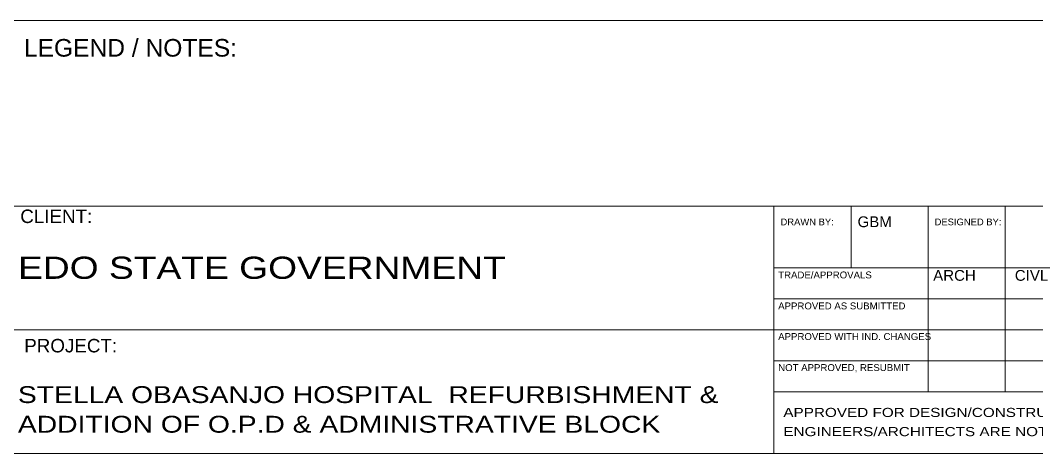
# Model space of a CAD drawing. Extents: x -178977 to 231842, y -29287 to 19916.
# Drawn here: x 1964 to 20320, y -29287 to -21462 of the extents above; entities that cross this region are included whole.
import ezdxf

# ---------------------------------------------------------------- set-up
doc = ezdxf.new("R2010")
doc.units = 0
doc.header["$LTSCALE"] = 0.25
doc.linetypes.add('DASHDOT', pattern=[25.4, 12.7, -6.35, 0, -6.35])
doc.layers.add('01-First Floor-FUR$0$Frame', color=252, linetype='Continuous', lineweight=9)
doc.layers.add('E-LITE-CLNG-CNDT', color=6, linetype='DASHDOT', lineweight=35)
doc.styles.add('01-First Floor-FUR$0$MARI3', font='arial.ttf', dxfattribs={"width": 1.2})
doc.styles.add('01-First Floor-FUR$0$TTLB-A0-JeddahDP$0$Standard', font='txt_____.ttf')
doc.styles.add('01-First Floor-FUR$0$TTLB-A0-JeddahDP$0$swis721', font='swiss.ttf')

# ---------------------------------------------------------------- blocks, each defined once
blk = doc.blocks.new('01-First Floor-FUR')
at = {"layer": '01-First Floor-FUR$0$Frame'}
for p, q in [((57327, -21462, 0), (-12260, -21462, 0)), ((57327, -24815, 0), (-12260, -24815, 0)), ((15575, -24815, 0), (15575, -29287, 0)), ((16967, -24815, 0), (16967, -25933, 0)), ((18358, -24815, 0), (18358, -28169, 0)), ((19750, -24815, 0), (19750, -28169, 0)), ((29493, -25933, 0), (15575, -25933, 0)), ((29493, -26492, 0), (15575, -26492, 0)), ((15575, -27051, 0), (1658, -27051, 0)), ((29493, -27051, 0), (15575, -27051, 0)), ((29493, -27610, 0), (15575, -27610, 0)), ((29493, -28169, 0), (15575, -28169, 0)), ((-12260, -29287, 0), (57327, -29287, 0))]:
    blk.add_line(p, q, dxfattribs=at)
at = {"layer": '01-First Floor-FUR$0$Frame', "width": 1.2}
for s, height, style, p in [('EDO STATE GOVERNMENT', 400.79, '01-First Floor-FUR$0$MARI3', (1922, -26130, 0)), ('STELLA OBASANJO HOSPITAL  REFURBISHMENT &', 304.6, '01-First Floor-FUR$0$MARI3', (1920, -28373, 0)), ('APPROVED FOR DESIGN/CONSTRUCTION RESPONSIBILITY TO REMAIN WITH DESIGNER & CONTRACTOR', 164.62, '01-First Floor-FUR$0$TTLB-A0-JeddahDP$0$swis721', (15745, -28625, 0)), ('ADDITION OF O.P.D & ADMINISTRATIVE BLOCK', 304.6, '01-First Floor-FUR$0$MARI3', (1920, -28908, 0)), ('ENGINEERS/ARCHITECTS ARE NOT RESPONSIBLE FOR DIMENSIONS AND QUANTITIES', 164.62, '01-First Floor-FUR$0$TTLB-A0-JeddahDP$0$swis721', (15745, -28971, 0))]:
    blk.add_text(s, height=height, dxfattribs=dict(at, style=style)).set_placement(p)
at = {"layer": '01-First Floor-FUR$0$Frame'}
for s, insert, char_height, width, attachment_point, style in [('{\\fArial|b0|i0|c0|p34;LEGEND / NOTES:}', (2028, -21799, 0), 317.96, 7631.12, 1, '01-First Floor-FUR$0$TTLB-A0-JeddahDP$0$Standard'), ('CLIENT:', (1963, -24879, 0), 243, 5832.34, 1, '01-First Floor-FUR$0$TTLB-A0-JeddahDP$0$swis721'), ('{\\fArial|b0|i0|c0|p34;DRAWN BY:}', (15694, -25102, 0), 121.51, 1600.19, 4, '01-First Floor-FUR$0$TTLB-A0-JeddahDP$0$Standard'), ('{\\fArial|b0|i0|c0|p34;DESIGNED BY:}', (18477, -25103, 0), 121.51, 2567.61, 4, '01-First Floor-FUR$0$TTLB-A0-JeddahDP$0$Standard'), ('PROJECT:', (2034, -27215, 0), 243, 5832.34, 1, '01-First Floor-FUR$0$TTLB-A0-JeddahDP$0$swis721')]:
    blk.add_mtext(s, dxfattribs=dict(at, insert=insert, char_height=char_height, width=width, attachment_point=attachment_point, style=style))
at = {"layer": '01-First Floor-FUR$0$Frame', "style": '01-First Floor-FUR$0$TTLB-A0-JeddahDP$0$swis721'}
for s, insert, char_height, attachment_point in [('GBM', (17395, -25199, 0), 194.4, 8), ('TRADE/APPROVALS', (15652, -26124, 0), 124.42, 7), ('ARCH', (18836, -26168, 0), 194.4, 8), ('CIVL', (20228, -26168, 0), 194.4, 8), ('APPROVED AS SUBMITTED', (15652, -26683, 0), 124.42, 7), ('APPROVED WITH IND. CHANGES', (15652, -27236, 0), 124.42, 7), ('NOT APPROVED, RESUBMIT', (15652, -27818, 0), 124.42, 7)]:
    blk.add_mtext(s, dxfattribs=dict(at, insert=insert, char_height=char_height, attachment_point=attachment_point))

msp = doc.modelspace()

# ---------------------------------------------------------------- block references
at = {"layer": 'E-LITE-CLNG-CNDT'}
msp.add_blockref('01-First Floor-FUR', (0, 0), dxfattribs=at)

doc.saveas('drawing.dxf')
